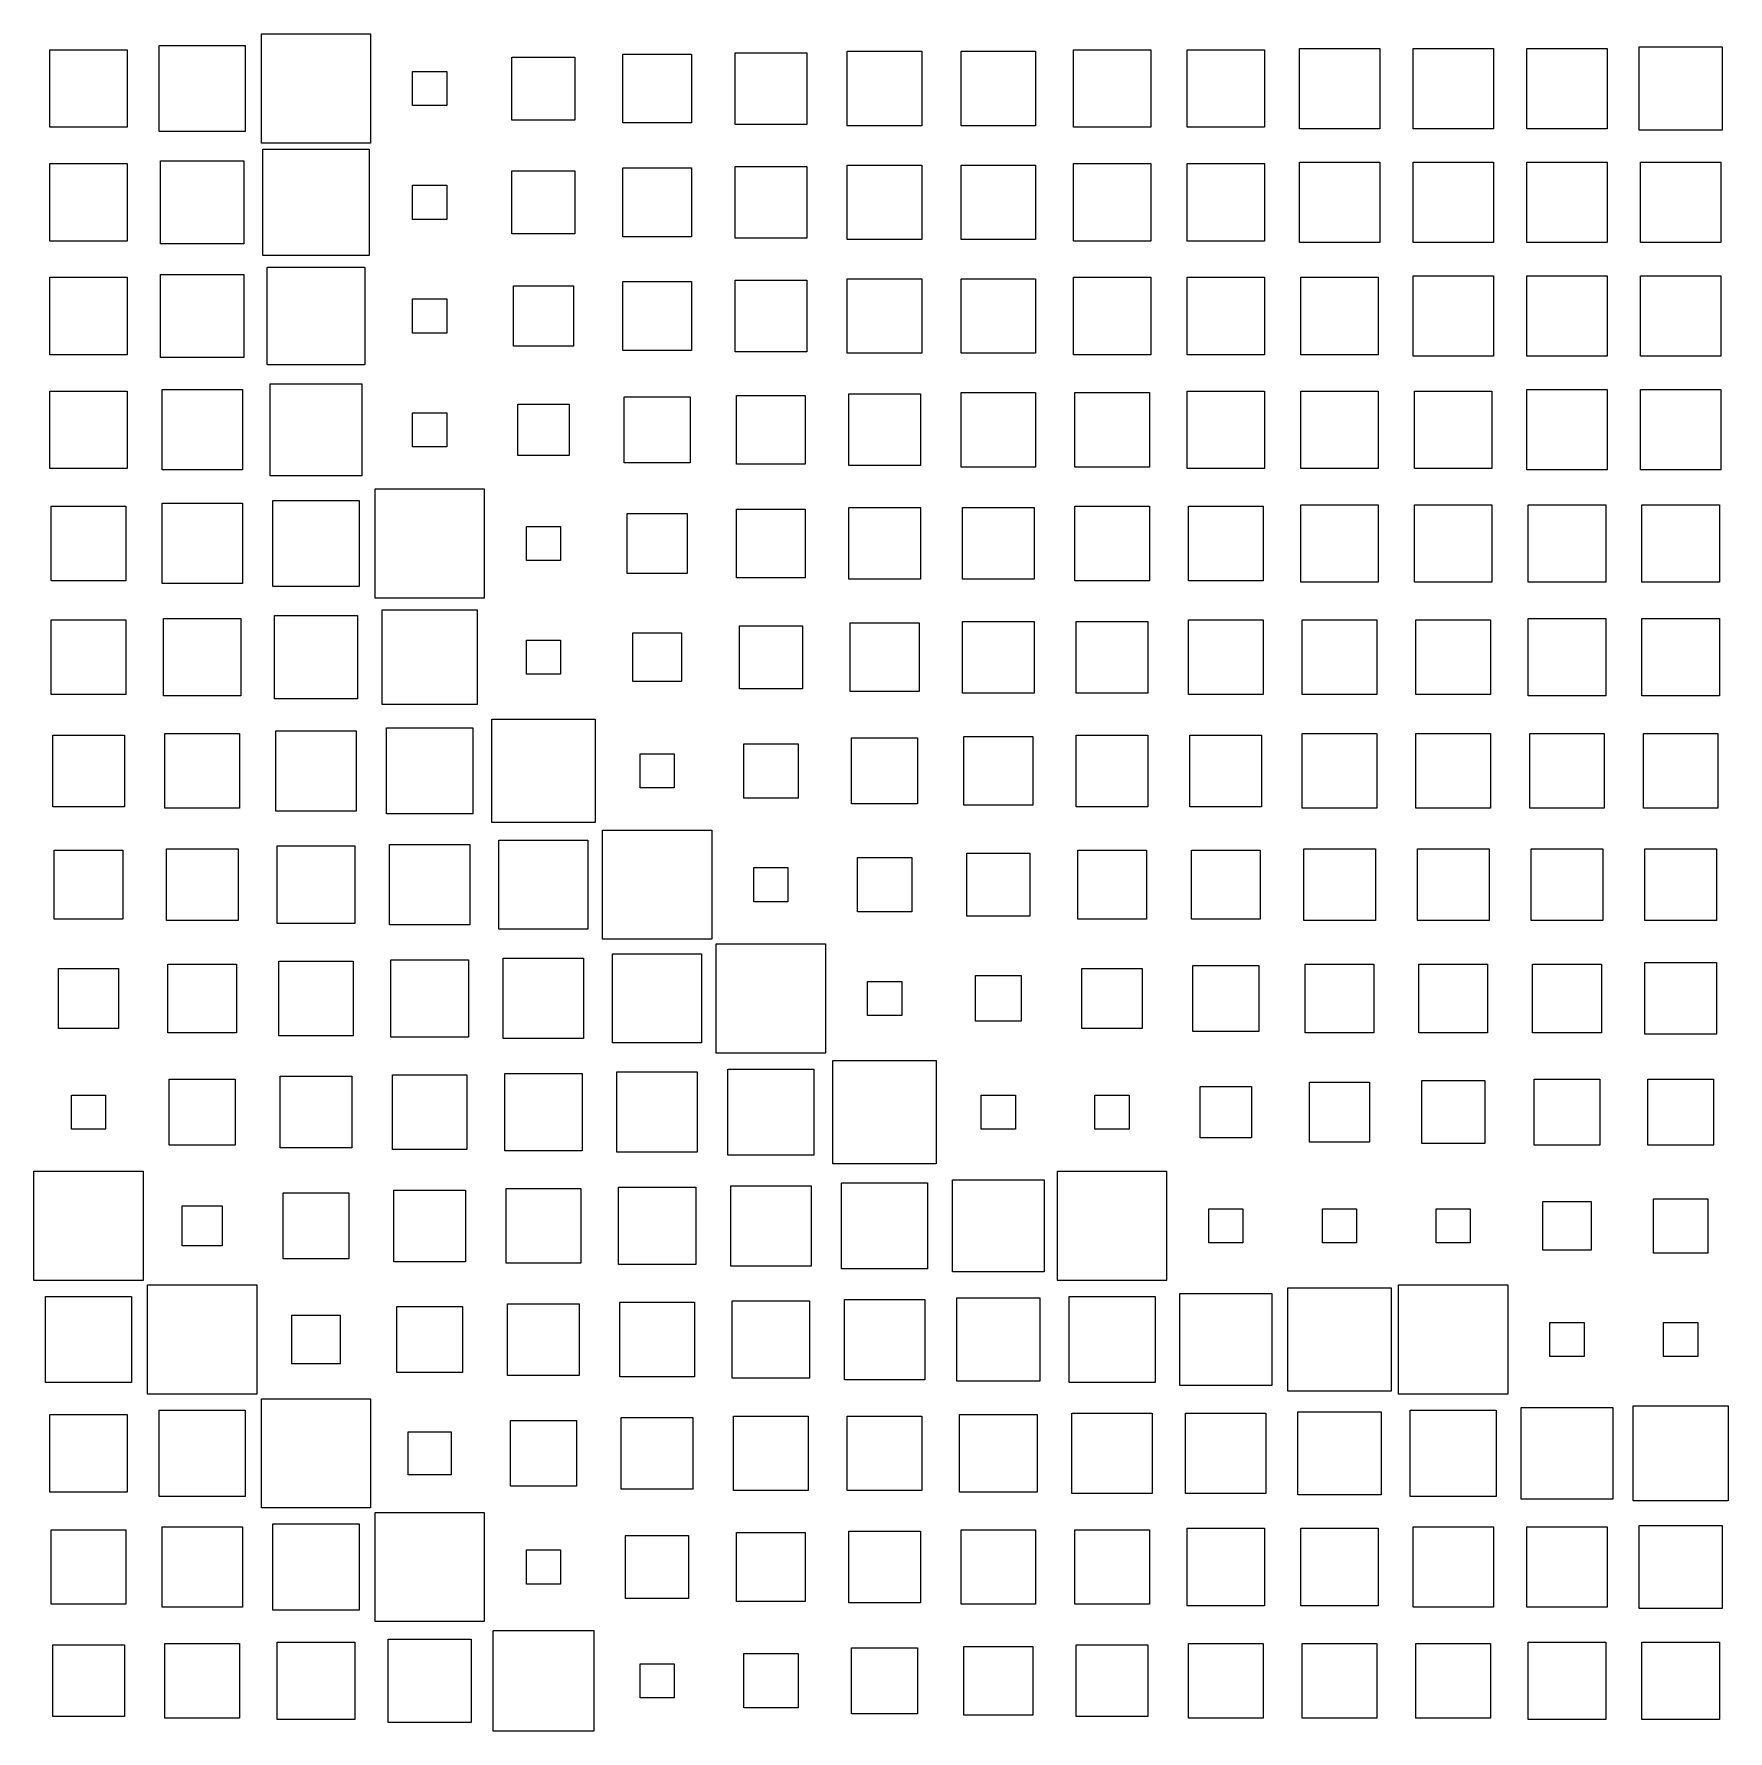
# Model space of a CAD drawing. Header units: millimetres. Extents: x 0 to 300, y 1 to 299.
# Drawn here: x 0.2 to 149.2, y 0.6 to 149.8 of the extents above; entities that cross this region are included whole.
import ezdxf

# ---------------------------------------------------------------- set-up
doc = ezdxf.new("R2010")
doc.units = ezdxf.units.MM

msp = doc.modelspace()

# ---------------------------------------------------------------- linework, layer by layer
for p, q in [((20.198, 140.198), (20.198, 149.802)), ((20.198, 149.802), (29.802, 149.802)), ((29.802, 149.802), (29.802, 140.198)), ((1.595, 141.595), (1.595, 148.405)), ((1.595, 148.405), (8.405, 148.405)), ((8.405, 148.405), (8.405, 141.595)), ((11.214, 141.214), (11.214, 148.786)), ((11.214, 148.786), (18.786, 148.786)), ((18.786, 148.786), (18.786, 141.214)), ((42.23, 142.23), (42.23, 147.77)), ((42.23, 147.77), (47.77, 147.77)), ((47.77, 147.77), (47.77, 142.23)), ((51.976, 141.976), (51.976, 148.024)), ((51.976, 148.024), (58.024, 148.024)), ((58.024, 148.024), (58.024, 141.976)), ((61.849, 141.849), (61.849, 148.151)), ((61.849, 148.151), (68.151, 148.151)), ((68.151, 148.151), (68.151, 141.849)), ((71.722, 141.722), (71.722, 148.278)), ((71.722, 148.278), (78.278, 148.278)), ((78.278, 148.278), (78.278, 141.722)), ((81.722, 141.722), (81.722, 148.278)), ((81.722, 148.278), (88.278, 148.278)), ((88.278, 148.278), (88.278, 141.722)), ((91.595, 141.595), (91.595, 148.405)), ((91.595, 148.405), (98.405, 148.405)), ((98.405, 148.405), (98.405, 141.595)), ((101.595, 141.595), (101.595, 148.405)), ((101.595, 148.405), (108.405, 148.405)), ((108.405, 148.405), (108.405, 141.595)), ((111.468, 141.468), (111.468, 148.532)), ((111.468, 148.532), (118.532, 148.532)), ((118.532, 148.532), (118.532, 141.468)), ((121.468, 141.468), (121.468, 148.532)), ((121.468, 148.532), (128.532, 148.532)), ((128.532, 148.532), (128.532, 141.468)), ((131.468, 141.468), (131.468, 148.532)), ((131.468, 148.532), (138.532, 148.532)), ((138.532, 148.532), (138.532, 141.468)), ((141.341, 141.341), (141.341, 148.659)), ((141.341, 148.659), (148.659, 148.659)), ((148.659, 148.659), (148.659, 141.341)), ((33.5, 143.5), (33.5, 146.5)), ((33.5, 146.5), (36.5, 146.5)), ((36.5, 146.5), (36.5, 143.5)), ((36.5, 143.5), (33.5, 143.5)), ((47.77, 142.23), (42.23, 142.23)), ((58.024, 141.976), (51.976, 141.976)), ((68.151, 141.849), (61.849, 141.849)), ((8.405, 141.595), (1.595, 141.595)), ((18.786, 141.214), (11.214, 141.214)), ((78.278, 141.722), (71.722, 141.722)), ((88.278, 141.722), (81.722, 141.722)), ((98.405, 141.595), (91.595, 141.595)), ((108.405, 141.595), (101.595, 141.595)), ((118.532, 141.468), (111.468, 141.468)), ((128.532, 141.468), (121.468, 141.468)), ((138.532, 141.468), (131.468, 141.468)), ((148.659, 141.341), (141.341, 141.341)), ((29.802, 140.198), (20.198, 140.198)), ((20.325, 130.325), (20.325, 139.675)), ((20.325, 139.675), (29.675, 139.675)), ((29.675, 139.675), (29.675, 130.325)), ((1.595, 131.595), (1.595, 138.405)), ((1.595, 138.405), (8.405, 138.405)), ((8.405, 138.405), (8.405, 131.595)), ((11.341, 131.341), (11.341, 138.659)), ((11.341, 138.659), (18.659, 138.659)), ((18.659, 138.659), (18.659, 131.341)), ((42.23, 132.23), (42.23, 137.77)), ((42.23, 137.77), (47.77, 137.77)), ((47.77, 137.77), (47.77, 132.23)), ((51.976, 131.976), (51.976, 138.024)), ((51.976, 138.024), (58.024, 138.024)), ((58.024, 138.024), (58.024, 131.976)), ((61.849, 131.849), (61.849, 138.151)), ((61.849, 138.151), (68.151, 138.151)), ((68.151, 138.151), (68.151, 131.849)), ((71.722, 131.722), (71.722, 138.278)), ((71.722, 138.278), (78.278, 138.278)), ((78.278, 138.278), (78.278, 131.722)), ((81.722, 131.722), (81.722, 138.278)), ((81.722, 138.278), (88.278, 138.278)), ((88.278, 138.278), (88.278, 131.722)), ((91.595, 131.595), (91.595, 138.405)), ((91.595, 138.405), (98.405, 138.405)), ((98.405, 138.405), (98.405, 131.595)), ((101.595, 131.595), (101.595, 138.405)), ((101.595, 138.405), (108.405, 138.405)), ((108.405, 138.405), (108.405, 131.595)), ((111.468, 131.468), (111.468, 138.532)), ((111.468, 138.532), (118.532, 138.532)), ((118.532, 138.532), (118.532, 131.468)), ((121.468, 131.468), (121.468, 138.532)), ((121.468, 138.532), (128.532, 138.532)), ((128.532, 138.532), (128.532, 131.468)), ((131.468, 131.468), (131.468, 138.532)), ((131.468, 138.532), (138.532, 138.532)), ((138.532, 138.532), (138.532, 131.468)), ((141.468, 131.468), (141.468, 138.532)), ((141.468, 138.532), (148.532, 138.532)), ((148.532, 138.532), (148.532, 131.468)), ((33.5, 133.5), (33.5, 136.5)), ((33.5, 136.5), (36.5, 136.5)), ((36.5, 136.5), (36.5, 133.5)), ((36.5, 133.5), (33.5, 133.5)), ((8.405, 131.595), (1.595, 131.595)), ((18.659, 131.341), (11.341, 131.341)), ((47.77, 132.23), (42.23, 132.23)), ((58.024, 131.976), (51.976, 131.976)), ((68.151, 131.849), (61.849, 131.849)), ((78.278, 131.722), (71.722, 131.722)), ((88.278, 131.722), (81.722, 131.722)), ((98.405, 131.595), (91.595, 131.595)), ((108.405, 131.595), (101.595, 131.595)), ((118.532, 131.468), (111.468, 131.468)), ((128.532, 131.468), (121.468, 131.468)), ((138.532, 131.468), (131.468, 131.468)), ((148.532, 131.468), (141.468, 131.468)), ((29.675, 130.325), (20.325, 130.325)), ((1.595, 121.595), (1.595, 128.405)), ((1.595, 128.405), (8.405, 128.405)), ((8.405, 128.405), (8.405, 121.595)), ((11.341, 121.341), (11.341, 128.659)), ((11.341, 128.659), (18.659, 128.659)), ((18.659, 128.659), (18.659, 121.341)), ((20.706, 120.706), (20.706, 129.294)), ((20.706, 129.294), (29.294, 129.294)), ((29.294, 129.294), (29.294, 120.706)), ((91.595, 121.595), (91.595, 128.405)), ((91.595, 128.405), (98.405, 128.405)), ((98.405, 128.405), (98.405, 121.595)), ((101.595, 121.595), (101.595, 128.405)), ((101.595, 128.405), (108.405, 128.405)), ((108.405, 128.405), (108.405, 121.595)), ((111.595, 121.595), (111.595, 128.405)), ((111.595, 128.405), (118.405, 128.405)), ((118.405, 128.405), (118.405, 121.595)), ((121.468, 121.468), (121.468, 128.532)), ((121.468, 128.532), (128.532, 128.532)), ((128.532, 128.532), (128.532, 121.468)), ((131.468, 121.468), (131.468, 128.532)), ((131.468, 128.532), (138.532, 128.532)), ((138.532, 128.532), (138.532, 121.468)), ((141.468, 121.468), (141.468, 128.532)), ((141.468, 128.532), (148.532, 128.532)), ((148.532, 128.532), (148.532, 121.468)), ((42.357, 122.357), (42.357, 127.643)), ((42.357, 127.643), (47.643, 127.643)), ((47.643, 127.643), (47.643, 122.357)), ((51.976, 121.976), (51.976, 128.024)), ((51.976, 128.024), (58.024, 128.024)), ((58.024, 128.024), (58.024, 121.976)), ((61.849, 121.849), (61.849, 128.151)), ((61.849, 128.151), (68.151, 128.151)), ((68.151, 128.151), (68.151, 121.849)), ((71.722, 121.722), (71.722, 128.278)), ((71.722, 128.278), (78.278, 128.278)), ((78.278, 128.278), (78.278, 121.722)), ((81.722, 121.722), (81.722, 128.278)), ((81.722, 128.278), (88.278, 128.278)), ((88.278, 128.278), (88.278, 121.722)), ((33.5, 123.5), (33.5, 126.5)), ((33.5, 126.5), (36.5, 126.5)), ((36.5, 126.5), (36.5, 123.5)), ((36.5, 123.5), (33.5, 123.5)), ((8.405, 121.595), (1.595, 121.595)), ((18.659, 121.341), (11.341, 121.341)), ((47.643, 122.357), (42.357, 122.357)), ((58.024, 121.976), (51.976, 121.976)), ((68.151, 121.849), (61.849, 121.849)), ((78.278, 121.722), (71.722, 121.722)), ((88.278, 121.722), (81.722, 121.722)), ((98.405, 121.595), (91.595, 121.595)), ((108.405, 121.595), (101.595, 121.595)), ((118.405, 121.595), (111.595, 121.595)), ((128.532, 121.468), (121.468, 121.468)), ((138.532, 121.468), (131.468, 121.468)), ((148.532, 121.468), (141.468, 121.468)), ((29.294, 120.706), (20.706, 120.706)), ((1.595, 111.595), (1.595, 118.405)), ((1.595, 118.405), (8.405, 118.405)), ((8.405, 118.405), (8.405, 111.595)), ((11.468, 111.468), (11.468, 118.532)), ((11.468, 118.532), (18.532, 118.532)), ((18.532, 118.532), (18.532, 111.468)), ((20.96, 110.96), (20.96, 119.04)), ((20.96, 119.04), (29.04, 119.04)), ((29.04, 119.04), (29.04, 110.96)), ((52.103, 112.103), (52.103, 117.897)), ((52.103, 117.897), (57.897, 117.897)), ((57.897, 117.897), (57.897, 112.103)), ((61.976, 111.976), (61.976, 118.024)), ((61.976, 118.024), (68.024, 118.024)), ((68.024, 118.024), (68.024, 111.976)), ((71.849, 111.849), (71.849, 118.151)), ((71.849, 118.151), (78.151, 118.151)), ((78.151, 118.151), (78.151, 111.849)), ((81.722, 111.722), (81.722, 118.278)), ((81.722, 118.278), (88.278, 118.278)), ((88.278, 118.278), (88.278, 111.722)), ((91.722, 111.722), (91.722, 118.278)), ((91.722, 118.278), (98.278, 118.278)), ((98.278, 118.278), (98.278, 111.722)), ((101.595, 111.595), (101.595, 118.405)), ((101.595, 118.405), (108.405, 118.405)), ((108.405, 118.405), (108.405, 111.595)), ((111.595, 111.595), (111.595, 118.405)), ((111.595, 118.405), (118.405, 118.405)), ((118.405, 118.405), (118.405, 111.595)), ((121.595, 111.595), (121.595, 118.405)), ((121.595, 118.405), (128.405, 118.405)), ((128.405, 118.405), (128.405, 111.595)), ((131.468, 111.468), (131.468, 118.532)), ((131.468, 118.532), (138.532, 118.532)), ((138.532, 118.532), (138.532, 111.468)), ((141.468, 111.468), (141.468, 118.532)), ((141.468, 118.532), (148.532, 118.532)), ((148.532, 118.532), (148.532, 111.468)), ((33.5, 113.5), (33.5, 116.5)), ((33.5, 116.5), (36.5, 116.5)), ((36.5, 116.5), (36.5, 113.5)), ((42.738, 112.738), (42.738, 117.262)), ((42.738, 117.262), (47.262, 117.262)), ((47.262, 117.262), (47.262, 112.738)), ((36.5, 113.5), (33.5, 113.5)), ((47.262, 112.738), (42.738, 112.738)), ((57.897, 112.103), (52.103, 112.103)), ((68.024, 111.976), (61.976, 111.976)), ((8.405, 111.595), (1.595, 111.595)), ((18.532, 111.468), (11.468, 111.468)), ((29.04, 110.96), (20.96, 110.96)), ((78.151, 111.849), (71.849, 111.849)), ((88.278, 111.722), (81.722, 111.722)), ((98.278, 111.722), (91.722, 111.722)), ((108.405, 111.595), (101.595, 111.595)), ((118.405, 111.595), (111.595, 111.595)), ((128.405, 111.595), (121.595, 111.595)), ((138.532, 111.468), (131.468, 111.468)), ((148.532, 111.468), (141.468, 111.468)), ((30.198, 100.198), (30.198, 109.802)), ((30.198, 109.802), (39.802, 109.802)), ((39.802, 109.802), (39.802, 100.198)), ((1.722, 101.722), (1.722, 108.278)), ((1.722, 108.278), (8.278, 108.278)), ((8.278, 108.278), (8.278, 101.722)), ((11.468, 101.468), (11.468, 108.532)), ((11.468, 108.532), (18.532, 108.532)), ((18.532, 108.532), (18.532, 101.468)), ((21.214, 101.214), (21.214, 108.786)), ((21.214, 108.786), (28.786, 108.786)), ((28.786, 108.786), (28.786, 101.214)), ((52.357, 102.357), (52.357, 107.643)), ((52.357, 107.643), (57.643, 107.643)), ((57.643, 107.643), (57.643, 102.357)), ((61.976, 101.976), (61.976, 108.024)), ((61.976, 108.024), (68.024, 108.024)), ((68.024, 108.024), (68.024, 101.976)), ((71.849, 101.849), (71.849, 108.151)), ((71.849, 108.151), (78.151, 108.151)), ((78.151, 108.151), (78.151, 101.849)), ((81.849, 101.849), (81.849, 108.151)), ((81.849, 108.151), (88.151, 108.151)), ((88.151, 108.151), (88.151, 101.849)), ((91.722, 101.722), (91.722, 108.278)), ((91.722, 108.278), (98.278, 108.278)), ((98.278, 108.278), (98.278, 101.722)), ((101.722, 101.722), (101.722, 108.278)), ((101.722, 108.278), (108.278, 108.278)), ((108.278, 108.278), (108.278, 101.722)), ((111.595, 101.595), (111.595, 108.405)), ((111.595, 108.405), (118.405, 108.405)), ((118.405, 108.405), (118.405, 101.595)), ((121.595, 101.595), (121.595, 108.405)), ((121.595, 108.405), (128.405, 108.405)), ((128.405, 108.405), (128.405, 101.595)), ((131.595, 101.595), (131.595, 108.405)), ((131.595, 108.405), (138.405, 108.405)), ((138.405, 108.405), (138.405, 101.595)), ((141.595, 101.595), (141.595, 108.405)), ((141.595, 108.405), (148.405, 108.405)), ((148.405, 108.405), (148.405, 101.595)), ((43.5, 103.5), (43.5, 106.5)), ((43.5, 106.5), (46.5, 106.5)), ((46.5, 106.5), (46.5, 103.5)), ((46.5, 103.5), (43.5, 103.5)), ((8.278, 101.722), (1.722, 101.722)), ((57.643, 102.357), (52.357, 102.357)), ((68.024, 101.976), (61.976, 101.976)), ((78.151, 101.849), (71.849, 101.849)), ((88.151, 101.849), (81.849, 101.849)), ((98.278, 101.722), (91.722, 101.722)), ((108.278, 101.722), (101.722, 101.722)), ((118.405, 101.595), (111.595, 101.595)), ((128.405, 101.595), (121.595, 101.595)), ((138.405, 101.595), (131.595, 101.595)), ((148.405, 101.595), (141.595, 101.595)), ((18.532, 101.468), (11.468, 101.468)), ((28.786, 101.214), (21.214, 101.214)), ((39.802, 100.198), (30.198, 100.198)), ((21.341, 91.341), (21.341, 98.659)), ((21.341, 98.659), (28.659, 98.659)), ((28.659, 98.659), (28.659, 91.341)), ((30.833, 90.833), (30.833, 99.167)), ((30.833, 99.167), (39.167, 99.167)), ((39.167, 99.167), (39.167, 90.833)), ((1.722, 91.722), (1.722, 98.278)), ((1.722, 98.278), (8.278, 98.278)), ((8.278, 98.278), (8.278, 91.722)), ((11.595, 91.595), (11.595, 98.405)), ((11.595, 98.405), (18.405, 98.405)), ((18.405, 98.405), (18.405, 91.595)), ((52.865, 92.865), (52.865, 97.135)), ((52.865, 97.135), (57.135, 97.135)), ((57.135, 97.135), (57.135, 92.865)), ((62.23, 92.23), (62.23, 97.77)), ((62.23, 97.77), (67.77, 97.77)), ((67.77, 97.77), (67.77, 92.23)), ((71.976, 91.976), (71.976, 98.024)), ((71.976, 98.024), (78.024, 98.024)), ((78.024, 98.024), (78.024, 91.976)), ((81.849, 91.849), (81.849, 98.151)), ((81.849, 98.151), (88.151, 98.151)), ((88.151, 98.151), (88.151, 91.849)), ((91.849, 91.849), (91.849, 98.151)), ((91.849, 98.151), (98.151, 98.151)), ((98.151, 98.151), (98.151, 91.849)), ((101.722, 91.722), (101.722, 98.278)), ((101.722, 98.278), (108.278, 98.278)), ((108.278, 98.278), (108.278, 91.722)), ((111.722, 91.722), (111.722, 98.278)), ((111.722, 98.278), (118.278, 98.278)), ((118.278, 98.278), (118.278, 91.722)), ((121.722, 91.722), (121.722, 98.278)), ((121.722, 98.278), (128.278, 98.278)), ((128.278, 98.278), (128.278, 91.722)), ((131.595, 91.595), (131.595, 98.405)), ((131.595, 98.405), (138.405, 98.405)), ((138.405, 98.405), (138.405, 91.595)), ((141.595, 91.595), (141.595, 98.405)), ((141.595, 98.405), (148.405, 98.405)), ((148.405, 98.405), (148.405, 91.595)), ((43.5, 93.5), (43.5, 96.5)), ((43.5, 96.5), (46.5, 96.5)), ((46.5, 96.5), (46.5, 93.5)), ((46.5, 93.5), (43.5, 93.5)), ((57.135, 92.865), (52.865, 92.865)), ((8.278, 91.722), (1.722, 91.722)), ((18.405, 91.595), (11.595, 91.595)), ((28.659, 91.341), (21.341, 91.341)), ((67.77, 92.23), (62.23, 92.23)), ((78.024, 91.976), (71.976, 91.976)), ((88.151, 91.849), (81.849, 91.849)), ((98.151, 91.849), (91.849, 91.849)), ((108.278, 91.722), (101.722, 91.722)), ((118.278, 91.722), (111.722, 91.722)), ((128.278, 91.722), (121.722, 91.722)), ((138.405, 91.595), (131.595, 91.595)), ((148.405, 91.595), (141.595, 91.595)), ((39.167, 90.833), (30.833, 90.833)), ((40.452, 80.452), (40.452, 89.548)), ((40.452, 89.548), (49.548, 89.548)), ((49.548, 89.548), (49.548, 80.452)), ((1.849, 81.849), (1.849, 88.151)), ((1.849, 88.151), (8.151, 88.151)), ((8.151, 88.151), (8.151, 81.849)), ((11.722, 81.722), (11.722, 88.278)), ((11.722, 88.278), (18.278, 88.278)), ((18.278, 88.278), (18.278, 81.722)), ((21.468, 81.468), (21.468, 88.532)), ((21.468, 88.532), (28.532, 88.532)), ((28.532, 88.532), (28.532, 81.468)), ((31.214, 81.214), (31.214, 88.786)), ((31.214, 88.786), (38.786, 88.786)), ((38.786, 88.786), (38.786, 81.214)), ((91.849, 81.849), (91.849, 88.151)), ((91.849, 88.151), (98.151, 88.151)), ((98.151, 88.151), (98.151, 81.849)), ((101.849, 81.849), (101.849, 88.151)), ((101.849, 88.151), (108.151, 88.151)), ((108.151, 88.151), (108.151, 81.849)), ((111.722, 81.722), (111.722, 88.278)), ((111.722, 88.278), (118.278, 88.278)), ((118.278, 88.278), (118.278, 81.722)), ((121.722, 81.722), (121.722, 88.278)), ((121.722, 88.278), (128.278, 88.278)), ((128.278, 88.278), (128.278, 81.722)), ((131.722, 81.722), (131.722, 88.278)), ((131.722, 88.278), (138.278, 88.278)), ((138.278, 88.278), (138.278, 81.722)), ((141.722, 81.722), (141.722, 88.278)), ((141.722, 88.278), (148.278, 88.278)), ((148.278, 88.278), (148.278, 81.722)), ((62.611, 82.611), (62.611, 87.389)), ((62.611, 87.389), (67.389, 87.389)), ((67.389, 87.389), (67.389, 82.611)), ((72.103, 82.103), (72.103, 87.897)), ((72.103, 87.897), (77.897, 87.897)), ((77.897, 87.897), (77.897, 82.103)), ((81.976, 81.976), (81.976, 88.024)), ((81.976, 88.024), (88.024, 88.024)), ((88.024, 88.024), (88.024, 81.976)), ((53.5, 83.5), (53.5, 86.5)), ((53.5, 86.5), (56.5, 86.5)), ((56.5, 86.5), (56.5, 83.5)), ((56.5, 83.5), (53.5, 83.5)), ((67.389, 82.611), (62.611, 82.611)), ((77.897, 82.103), (72.103, 82.103)), ((8.151, 81.849), (1.849, 81.849)), ((18.278, 81.722), (11.722, 81.722)), ((28.532, 81.468), (21.468, 81.468)), ((38.786, 81.214), (31.214, 81.214)), ((88.024, 81.976), (81.976, 81.976)), ((98.151, 81.849), (91.849, 81.849)), ((108.151, 81.849), (101.849, 81.849)), ((118.278, 81.722), (111.722, 81.722)), ((128.278, 81.722), (121.722, 81.722)), ((138.278, 81.722), (131.722, 81.722)), ((148.278, 81.722), (141.722, 81.722)), ((49.548, 80.452), (40.452, 80.452)), ((50.198, 70.198), (50.198, 79.802)), ((50.198, 79.802), (59.802, 79.802)), ((59.802, 79.802), (59.802, 70.198)), ((1.976, 71.976), (1.976, 78.024)), ((1.976, 78.024), (8.024, 78.024)), ((8.024, 78.024), (8.024, 71.976)), ((11.849, 71.849), (11.849, 78.151)), ((11.849, 78.151), (18.151, 78.151)), ((18.151, 78.151), (18.151, 71.849)), ((21.595, 71.595), (21.595, 78.405)), ((21.595, 78.405), (28.405, 78.405)), ((28.405, 78.405), (28.405, 71.595)), ((31.468, 71.468), (31.468, 78.532)), ((31.468, 78.532), (38.532, 78.532)), ((38.532, 78.532), (38.532, 71.468)), ((41.087, 71.087), (41.087, 78.913)), ((41.087, 78.913), (48.913, 78.913)), ((48.913, 78.913), (48.913, 71.087)), ((82.23, 72.23), (82.23, 77.77)), ((82.23, 77.77), (87.77, 77.77)), ((87.77, 77.77), (87.77, 72.23)), ((91.976, 71.976), (91.976, 78.024)), ((91.976, 78.024), (98.024, 78.024)), ((98.024, 78.024), (98.024, 71.976)), ((101.976, 71.976), (101.976, 78.024)), ((101.976, 78.024), (108.024, 78.024)), ((108.024, 78.024), (108.024, 71.976)), ((111.849, 71.849), (111.849, 78.151)), ((111.849, 78.151), (118.151, 78.151)), ((118.151, 78.151), (118.151, 71.849)), ((121.849, 71.849), (121.849, 78.151)), ((121.849, 78.151), (128.151, 78.151)), ((128.151, 78.151), (128.151, 71.849)), ((131.849, 71.849), (131.849, 78.151)), ((131.849, 78.151), (138.151, 78.151)), ((138.151, 78.151), (138.151, 71.849)), ((141.849, 71.849), (141.849, 78.151)), ((141.849, 78.151), (148.151, 78.151)), ((148.151, 78.151), (148.151, 71.849)), ((63.5, 73.5), (63.5, 76.5)), ((63.5, 76.5), (66.5, 76.5)), ((66.5, 76.5), (66.5, 73.5)), ((72.611, 72.611), (72.611, 77.389)), ((72.611, 77.389), (77.389, 77.389)), ((77.389, 77.389), (77.389, 72.611)), ((66.5, 73.5), (63.5, 73.5)), ((8.024, 71.976), (1.976, 71.976)), ((18.151, 71.849), (11.849, 71.849)), ((77.389, 72.611), (72.611, 72.611)), ((87.77, 72.23), (82.23, 72.23)), ((98.024, 71.976), (91.976, 71.976)), ((108.024, 71.976), (101.976, 71.976)), ((118.151, 71.849), (111.849, 71.849)), ((128.151, 71.849), (121.849, 71.849)), ((138.151, 71.849), (131.849, 71.849)), ((148.151, 71.849), (141.849, 71.849)), ((28.405, 71.595), (21.595, 71.595)), ((38.532, 71.468), (31.468, 71.468)), ((48.913, 71.087), (41.087, 71.087)), ((59.802, 70.198), (50.198, 70.198)), ((51.087, 61.087), (51.087, 68.913)), ((51.087, 68.913), (58.913, 68.913)), ((58.913, 68.913), (58.913, 61.087)), ((60.198, 60.198), (60.198, 69.802)), ((60.198, 69.802), (69.802, 69.802)), ((69.802, 69.802), (69.802, 60.198)), ((2.357, 62.357), (2.357, 67.643)), ((2.357, 67.643), (7.643, 67.643)), ((7.643, 67.643), (7.643, 62.357)), ((11.976, 61.976), (11.976, 68.024)), ((11.976, 68.024), (18.024, 68.024)), ((18.024, 68.024), (18.024, 61.976)), ((21.722, 61.722), (21.722, 68.278)), ((21.722, 68.278), (28.278, 68.278)), ((28.278, 68.278), (28.278, 61.722)), ((31.595, 61.595), (31.595, 68.405)), ((31.595, 68.405), (38.405, 68.405)), ((38.405, 68.405), (38.405, 61.595)), ((41.468, 61.468), (41.468, 68.532)), ((41.468, 68.532), (48.532, 68.532)), ((48.532, 68.532), (48.532, 61.468)), ((92.357, 62.357), (92.357, 67.643)), ((92.357, 67.643), (97.643, 67.643)), ((97.643, 67.643), (97.643, 62.357)), ((102.103, 62.103), (102.103, 67.897)), ((102.103, 67.897), (107.897, 67.897)), ((107.897, 67.897), (107.897, 62.103)), ((111.976, 61.976), (111.976, 68.024)), ((111.976, 68.024), (118.024, 68.024)), ((118.024, 68.024), (118.024, 61.976)), ((121.976, 61.976), (121.976, 68.024)), ((121.976, 68.024), (128.024, 68.024)), ((128.024, 68.024), (128.024, 61.976)), ((131.976, 61.976), (131.976, 68.024)), ((131.976, 68.024), (138.024, 68.024)), ((138.024, 68.024), (138.024, 61.976)), ((141.849, 61.849), (141.849, 68.151)), ((141.849, 68.151), (148.151, 68.151)), ((148.151, 68.151), (148.151, 61.849)), ((73.5, 63.5), (73.5, 66.5)), ((73.5, 66.5), (76.5, 66.5)), ((76.5, 66.5), (76.5, 63.5)), ((82.992, 62.992), (82.992, 67.008)), ((82.992, 67.008), (87.008, 67.008)), ((87.008, 67.008), (87.008, 62.992)), ((76.5, 63.5), (73.5, 63.5)), ((87.008, 62.992), (82.992, 62.992)), ((7.643, 62.357), (2.357, 62.357)), ((18.024, 61.976), (11.976, 61.976)), ((28.278, 61.722), (21.722, 61.722)), ((38.405, 61.595), (31.595, 61.595)), ((48.532, 61.468), (41.468, 61.468)), ((97.643, 62.357), (92.357, 62.357)), ((107.897, 62.103), (102.103, 62.103)), ((118.024, 61.976), (111.976, 61.976)), ((128.024, 61.976), (121.976, 61.976)), ((138.024, 61.976), (131.976, 61.976)), ((148.151, 61.849), (141.849, 61.849)), ((58.913, 61.087), (51.087, 61.087)), ((69.802, 60.198), (60.198, 60.198)), ((31.722, 51.722), (31.722, 58.278)), ((31.722, 58.278), (38.278, 58.278)), ((38.278, 58.278), (38.278, 51.722)), ((41.595, 51.595), (41.595, 58.405)), ((41.595, 58.405), (48.405, 58.405)), ((48.405, 58.405), (48.405, 51.595)), ((51.468, 51.468), (51.468, 58.532)), ((51.468, 58.532), (58.532, 58.532)), ((58.532, 58.532), (58.532, 51.468)), ((61.214, 51.214), (61.214, 58.786)), ((61.214, 58.786), (68.786, 58.786)), ((68.786, 58.786), (68.786, 51.214)), ((70.452, 50.452), (70.452, 59.548)), ((70.452, 59.548), (79.548, 59.548)), ((79.548, 59.548), (79.548, 50.452)), ((12.103, 52.103), (12.103, 57.897)), ((12.103, 57.897), (17.897, 57.897)), ((17.897, 57.897), (17.897, 52.103)), ((21.849, 51.849), (21.849, 58.151)), ((21.849, 58.151), (28.151, 58.151)), ((28.151, 58.151), (28.151, 51.849)), ((102.738, 52.738), (102.738, 57.262)), ((102.738, 57.262), (107.262, 57.262)), ((107.262, 57.262), (107.262, 52.738)), ((112.357, 52.357), (112.357, 57.643)), ((112.357, 57.643), (117.643, 57.643)), ((117.643, 57.643), (117.643, 52.357)), ((122.23, 52.23), (122.23, 57.77)), ((122.23, 57.77), (127.77, 57.77)), ((127.77, 57.77), (127.77, 52.23)), ((132.103, 52.103), (132.103, 57.897)), ((132.103, 57.897), (137.897, 57.897)), ((137.897, 57.897), (137.897, 52.103)), ((142.103, 52.103), (142.103, 57.897)), ((142.103, 57.897), (147.897, 57.897)), ((147.897, 57.897), (147.897, 52.103)), ((3.5, 53.5), (3.5, 56.5)), ((3.5, 56.5), (6.5, 56.5)), ((6.5, 56.5), (6.5, 53.5)), ((83.5, 53.5), (83.5, 56.5)), ((83.5, 56.5), (86.5, 56.5)), ((86.5, 56.5), (86.5, 53.5)), ((93.5, 53.5), (93.5, 56.5)), ((93.5, 56.5), (96.5, 56.5)), ((96.5, 56.5), (96.5, 53.5)), ((6.5, 53.5), (3.5, 53.5)), ((86.5, 53.5), (83.5, 53.5)), ((96.5, 53.5), (93.5, 53.5)), ((107.262, 52.738), (102.738, 52.738)), ((117.643, 52.357), (112.357, 52.357)), ((127.77, 52.23), (122.23, 52.23)), ((17.897, 52.103), (12.103, 52.103)), ((28.151, 51.849), (21.849, 51.849)), ((38.278, 51.722), (31.722, 51.722)), ((48.405, 51.595), (41.595, 51.595)), ((58.532, 51.468), (51.468, 51.468)), ((68.786, 51.214), (61.214, 51.214)), ((137.897, 52.103), (132.103, 52.103)), ((147.897, 52.103), (142.103, 52.103)), ((0.198, 40.198), (0.198, 49.802)), ((0.198, 49.802), (9.802, 49.802)), ((9.802, 49.802), (9.802, 40.198)), ((79.548, 50.452), (70.452, 50.452)), ((90.198, 40.198), (90.198, 49.802)), ((90.198, 49.802), (99.802, 49.802)), ((99.802, 49.802), (99.802, 40.198)), ((22.103, 42.103), (22.103, 47.897)), ((22.103, 47.897), (27.897, 47.897)), ((27.897, 47.897), (27.897, 42.103)), ((31.849, 41.849), (31.849, 48.151)), ((31.849, 48.151), (38.151, 48.151)), ((38.151, 48.151), (38.151, 41.849)), ((41.722, 41.722), (41.722, 48.278)), ((41.722, 48.278), (48.278, 48.278)), ((48.278, 48.278), (48.278, 41.722)), ((51.595, 41.595), (51.595, 48.405)), ((51.595, 48.405), (58.405, 48.405)), ((58.405, 48.405), (58.405, 41.595)), ((61.468, 41.468), (61.468, 48.532)), ((61.468, 48.532), (68.532, 48.532)), ((68.532, 48.532), (68.532, 41.468)), ((71.214, 41.214), (71.214, 48.786)), ((71.214, 48.786), (78.786, 48.786)), ((78.786, 48.786), (78.786, 41.214)), ((80.96, 40.96), (80.96, 49.04)), ((80.96, 49.04), (89.04, 49.04)), ((89.04, 49.04), (89.04, 40.96)), ((13.246, 43.246), (13.246, 46.754)), ((13.246, 46.754), (16.754, 46.754)), ((16.754, 46.754), (16.754, 43.246)), ((103.5, 43.5), (103.5, 46.5)), ((103.5, 46.5), (106.5, 46.5)), ((106.5, 46.5), (106.5, 43.5)), ((113.5, 43.5), (113.5, 46.5)), ((113.5, 46.5), (116.5, 46.5)), ((116.5, 46.5), (116.5, 43.5)), ((123.5, 43.5), (123.5, 46.5)), ((123.5, 46.5), (126.5, 46.5)), ((126.5, 46.5), (126.5, 43.5)), ((132.865, 42.865), (132.865, 47.135)), ((132.865, 47.135), (137.135, 47.135)), ((137.135, 47.135), (137.135, 42.865)), ((142.611, 42.611), (142.611, 47.389)), ((142.611, 47.389), (147.389, 47.389)), ((147.389, 47.389), (147.389, 42.611)), ((106.5, 43.5), (103.5, 43.5)), ((116.5, 43.5), (113.5, 43.5)), ((126.5, 43.5), (123.5, 43.5)), ((16.754, 43.246), (13.246, 43.246)), ((27.897, 42.103), (22.103, 42.103)), ((38.151, 41.849), (31.849, 41.849)), ((137.135, 42.865), (132.865, 42.865)), ((147.389, 42.611), (142.611, 42.611)), ((48.278, 41.722), (41.722, 41.722)), ((58.405, 41.595), (51.595, 41.595)), ((68.532, 41.468), (61.468, 41.468)), ((78.786, 41.214), (71.214, 41.214)), ((89.04, 40.96), (80.96, 40.96)), ((9.802, 40.198), (0.198, 40.198)), ((10.198, 30.198), (10.198, 39.802)), ((10.198, 39.802), (19.802, 39.802)), ((19.802, 39.802), (19.802, 30.198)), ((99.802, 40.198), (90.198, 40.198)), ((100.96, 30.96), (100.96, 39.04)), ((100.96, 39.04), (109.04, 39.04)), ((109.04, 39.04), (109.04, 30.96)), ((110.452, 30.452), (110.452, 39.548)), ((110.452, 39.548), (119.548, 39.548)), ((119.548, 39.548), (119.548, 30.452)), ((120.198, 30.198), (120.198, 39.802)), ((120.198, 39.802), (129.802, 39.802)), ((129.802, 39.802), (129.802, 30.198)), ((1.214, 31.214), (1.214, 38.786)), ((1.214, 38.786), (8.786, 38.786)), ((8.786, 38.786), (8.786, 31.214)), ((32.103, 32.103), (32.103, 37.897)), ((32.103, 37.897), (37.897, 37.897)), ((37.897, 37.897), (37.897, 32.103)), ((41.849, 31.849), (41.849, 38.151)), ((41.849, 38.151), (48.151, 38.151)), ((48.151, 38.151), (48.151, 31.849)), ((51.722, 31.722), (51.722, 38.278)), ((51.722, 38.278), (58.278, 38.278)), ((58.278, 38.278), (58.278, 31.722)), ((61.595, 31.595), (61.595, 38.405)), ((61.595, 38.405), (68.405, 38.405)), ((68.405, 38.405), (68.405, 31.595)), ((71.468, 31.468), (71.468, 38.532)), ((71.468, 38.532), (78.532, 38.532)), ((78.532, 38.532), (78.532, 31.468)), ((81.341, 31.341), (81.341, 38.659)), ((81.341, 38.659), (88.659, 38.659)), ((88.659, 38.659), (88.659, 31.341)), ((91.214, 31.214), (91.214, 38.786)), ((91.214, 38.786), (98.786, 38.786)), ((98.786, 38.786), (98.786, 31.214)), ((22.865, 32.865), (22.865, 37.135)), ((22.865, 37.135), (27.135, 37.135)), ((27.135, 37.135), (27.135, 32.865)), ((133.5, 33.5), (133.5, 36.5)), ((133.5, 36.5), (136.5, 36.5)), ((136.5, 36.5), (136.5, 33.5)), ((143.5, 33.5), (143.5, 36.5)), ((143.5, 36.5), (146.5, 36.5)), ((146.5, 36.5), (146.5, 33.5)), ((27.135, 32.865), (22.865, 32.865)), ((136.5, 33.5), (133.5, 33.5)), ((146.5, 33.5), (143.5, 33.5)), ((37.897, 32.103), (32.103, 32.103)), ((48.151, 31.849), (41.849, 31.849)), ((58.278, 31.722), (51.722, 31.722)), ((68.405, 31.595), (61.595, 31.595)), ((78.532, 31.468), (71.468, 31.468)), ((88.659, 31.341), (81.341, 31.341)), ((8.786, 31.214), (1.214, 31.214)), ((19.802, 30.198), (10.198, 30.198)), ((98.786, 31.214), (91.214, 31.214)), ((109.04, 30.96), (100.96, 30.96)), ((119.548, 30.452), (110.452, 30.452)), ((129.802, 30.198), (120.198, 30.198)), ((1.595, 21.595), (1.595, 28.405)), ((1.595, 28.405), (8.405, 28.405)), ((8.405, 28.405), (8.405, 21.595)), ((11.214, 21.214), (11.214, 28.786)), ((11.214, 28.786), (18.786, 28.786)), ((18.786, 28.786), (18.786, 21.214)), ((20.198, 20.198), (20.198, 29.802)), ((20.198, 29.802), (29.802, 29.802)), ((29.802, 29.802), (29.802, 20.198)), ((81.595, 21.595), (81.595, 28.405)), ((81.595, 28.405), (88.405, 28.405)), ((88.405, 28.405), (88.405, 21.595)), ((91.468, 21.468), (91.468, 28.532)), ((91.468, 28.532), (98.532, 28.532)), ((98.532, 28.532), (98.532, 21.468)), ((101.468, 21.468), (101.468, 28.532)), ((101.468, 28.532), (108.532, 28.532)), ((108.532, 28.532), (108.532, 21.468)), ((111.341, 21.341), (111.341, 28.659)), ((111.341, 28.659), (118.659, 28.659)), ((118.659, 28.659), (118.659, 21.341)), ((121.214, 21.214), (121.214, 28.786)), ((121.214, 28.786), (128.786, 28.786)), ((128.786, 28.786), (128.786, 21.214)), ((130.96, 20.96), (130.96, 29.04)), ((130.96, 29.04), (139.04, 29.04)), ((139.04, 29.04), (139.04, 20.96)), ((140.833, 20.833), (140.833, 29.167)), ((140.833, 29.167), (149.167, 29.167)), ((149.167, 29.167), (149.167, 20.833)), ((33.119, 23.119), (33.119, 26.881)), ((33.119, 26.881), (36.881, 26.881)), ((36.881, 26.881), (36.881, 23.119)), ((42.103, 22.103), (42.103, 27.897)), ((42.103, 27.897), (47.897, 27.897)), ((47.897, 27.897), (47.897, 22.103)), ((51.849, 21.849), (51.849, 28.151)), ((51.849, 28.151), (58.151, 28.151)), ((58.151, 28.151), (58.151, 21.849)), ((61.722, 21.722), (61.722, 28.278)), ((61.722, 28.278), (68.278, 28.278)), ((68.278, 28.278), (68.278, 21.722)), ((71.722, 21.722), (71.722, 28.278)), ((71.722, 28.278), (78.278, 28.278)), ((78.278, 28.278), (78.278, 21.722)), ((36.881, 23.119), (33.119, 23.119)), ((8.405, 21.595), (1.595, 21.595)), ((18.786, 21.214), (11.214, 21.214)), ((47.897, 22.103), (42.103, 22.103)), ((58.151, 21.849), (51.849, 21.849)), ((68.278, 21.722), (61.722, 21.722)), ((78.278, 21.722), (71.722, 21.722)), ((88.405, 21.595), (81.595, 21.595)), ((98.532, 21.468), (91.468, 21.468)), ((108.532, 21.468), (101.468, 21.468)), ((118.659, 21.341), (111.341, 21.341)), ((128.786, 21.214), (121.214, 21.214)), ((139.04, 20.96), (130.96, 20.96)), ((29.802, 20.198), (20.198, 20.198)), ((30.198, 10.198), (30.198, 19.802)), ((30.198, 19.802), (39.802, 19.802)), ((39.802, 19.802), (39.802, 10.198)), ((149.167, 20.833), (140.833, 20.833)), ((1.722, 11.722), (1.722, 18.278)), ((1.722, 18.278), (8.278, 18.278)), ((8.278, 18.278), (8.278, 11.722)), ((11.468, 11.468), (11.468, 18.532)), ((11.468, 18.532), (18.532, 18.532)), ((18.532, 18.532), (18.532, 11.468)), ((21.214, 11.214), (21.214, 18.786)), ((21.214, 18.786), (28.786, 18.786)), ((28.786, 18.786), (28.786, 11.214)), ((61.976, 11.976), (61.976, 18.024)), ((61.976, 18.024), (68.024, 18.024)), ((68.024, 18.024), (68.024, 11.976)), ((71.849, 11.849), (71.849, 18.151)), ((71.849, 18.151), (78.151, 18.151)), ((78.151, 18.151), (78.151, 11.849)), ((81.722, 11.722), (81.722, 18.278)), ((81.722, 18.278), (88.278, 18.278)), ((88.278, 18.278), (88.278, 11.722)), ((91.722, 11.722), (91.722, 18.278)), ((91.722, 18.278), (98.278, 18.278)), ((98.278, 18.278), (98.278, 11.722)), ((101.595, 11.595), (101.595, 18.405)), ((101.595, 18.405), (108.405, 18.405)), ((108.405, 18.405), (108.405, 11.595)), ((111.595, 11.595), (111.595, 18.405)), ((111.595, 18.405), (118.405, 18.405)), ((118.405, 18.405), (118.405, 11.595)), ((121.468, 11.468), (121.468, 18.532)), ((121.468, 18.532), (128.532, 18.532)), ((128.532, 18.532), (128.532, 11.468)), ((131.468, 11.468), (131.468, 18.532)), ((131.468, 18.532), (138.532, 18.532)), ((138.532, 18.532), (138.532, 11.468)), ((141.341, 11.341), (141.341, 18.659)), ((141.341, 18.659), (148.659, 18.659)), ((148.659, 18.659), (148.659, 11.341)), ((43.5, 13.5), (43.5, 16.5)), ((43.5, 16.5), (46.5, 16.5)), ((46.5, 16.5), (46.5, 13.5)), ((52.23, 12.23), (52.23, 17.77)), ((52.23, 17.77), (57.77, 17.77)), ((57.77, 17.77), (57.77, 12.23)), ((46.5, 13.5), (43.5, 13.5)), ((57.77, 12.23), (52.23, 12.23)), ((68.024, 11.976), (61.976, 11.976)), ((8.278, 11.722), (1.722, 11.722)), ((18.532, 11.468), (11.468, 11.468)), ((28.786, 11.214), (21.214, 11.214)), ((78.151, 11.849), (71.849, 11.849)), ((88.278, 11.722), (81.722, 11.722)), ((98.278, 11.722), (91.722, 11.722)), ((108.405, 11.595), (101.595, 11.595)), ((118.405, 11.595), (111.595, 11.595)), ((128.532, 11.468), (121.468, 11.468)), ((138.532, 11.468), (131.468, 11.468)), ((148.659, 11.341), (141.341, 11.341)), ((39.802, 10.198), (30.198, 10.198)), ((40.579, 0.579), (40.579, 9.421)), ((40.579, 9.421), (49.421, 9.421)), ((49.421, 9.421), (49.421, 0.579)), ((1.849, 1.849), (1.849, 8.151)), ((1.849, 8.151), (8.151, 8.151)), ((8.151, 8.151), (8.151, 1.849)), ((11.722, 1.722), (11.722, 8.278)), ((11.722, 8.278), (18.278, 8.278)), ((18.278, 8.278), (18.278, 1.722)), ((21.595, 1.595), (21.595, 8.405)), ((21.595, 8.405), (28.405, 8.405)), ((28.405, 8.405), (28.405, 1.595)), ((31.341, 1.341), (31.341, 8.659)), ((31.341, 8.659), (38.659, 8.659)), ((38.659, 8.659), (38.659, 1.341)), ((72.103, 2.103), (72.103, 7.897)), ((72.103, 7.897), (77.897, 7.897)), ((77.897, 7.897), (77.897, 2.103)), ((81.976, 1.976), (81.976, 8.024)), ((81.976, 8.024), (88.024, 8.024)), ((88.024, 8.024), (88.024, 1.976)), ((91.849, 1.849), (91.849, 8.151)), ((91.849, 8.151), (98.151, 8.151)), ((98.151, 8.151), (98.151, 1.849)), ((101.722, 1.722), (101.722, 8.278)), ((101.722, 8.278), (108.278, 8.278)), ((108.278, 8.278), (108.278, 1.722)), ((111.722, 1.722), (111.722, 8.278)), ((111.722, 8.278), (118.278, 8.278)), ((118.278, 8.278), (118.278, 1.722)), ((121.722, 1.722), (121.722, 8.278)), ((121.722, 8.278), (128.278, 8.278)), ((128.278, 8.278), (128.278, 1.722)), ((131.595, 1.595), (131.595, 8.405)), ((131.595, 8.405), (138.405, 8.405)), ((138.405, 8.405), (138.405, 1.595)), ((141.595, 1.595), (141.595, 8.405)), ((141.595, 8.405), (148.405, 8.405)), ((148.405, 8.405), (148.405, 1.595)), ((53.5, 3.5), (53.5, 6.5)), ((53.5, 6.5), (56.5, 6.5)), ((56.5, 6.5), (56.5, 3.5)), ((62.611, 2.611), (62.611, 7.389)), ((62.611, 7.389), (67.389, 7.389)), ((67.389, 7.389), (67.389, 2.611)), ((56.5, 3.5), (53.5, 3.5)), ((8.151, 1.849), (1.849, 1.849)), ((18.278, 1.722), (11.722, 1.722)), ((28.405, 1.595), (21.595, 1.595)), ((67.389, 2.611), (62.611, 2.611)), ((77.897, 2.103), (72.103, 2.103)), ((88.024, 1.976), (81.976, 1.976)), ((98.151, 1.849), (91.849, 1.849)), ((108.278, 1.722), (101.722, 1.722)), ((118.278, 1.722), (111.722, 1.722)), ((128.278, 1.722), (121.722, 1.722)), ((138.405, 1.595), (131.595, 1.595)), ((148.405, 1.595), (141.595, 1.595)), ((38.659, 1.341), (31.341, 1.341)), ((49.421, 0.579), (40.579, 0.579))]:
    msp.add_line(p, q)

doc.saveas('drawing.dxf')
